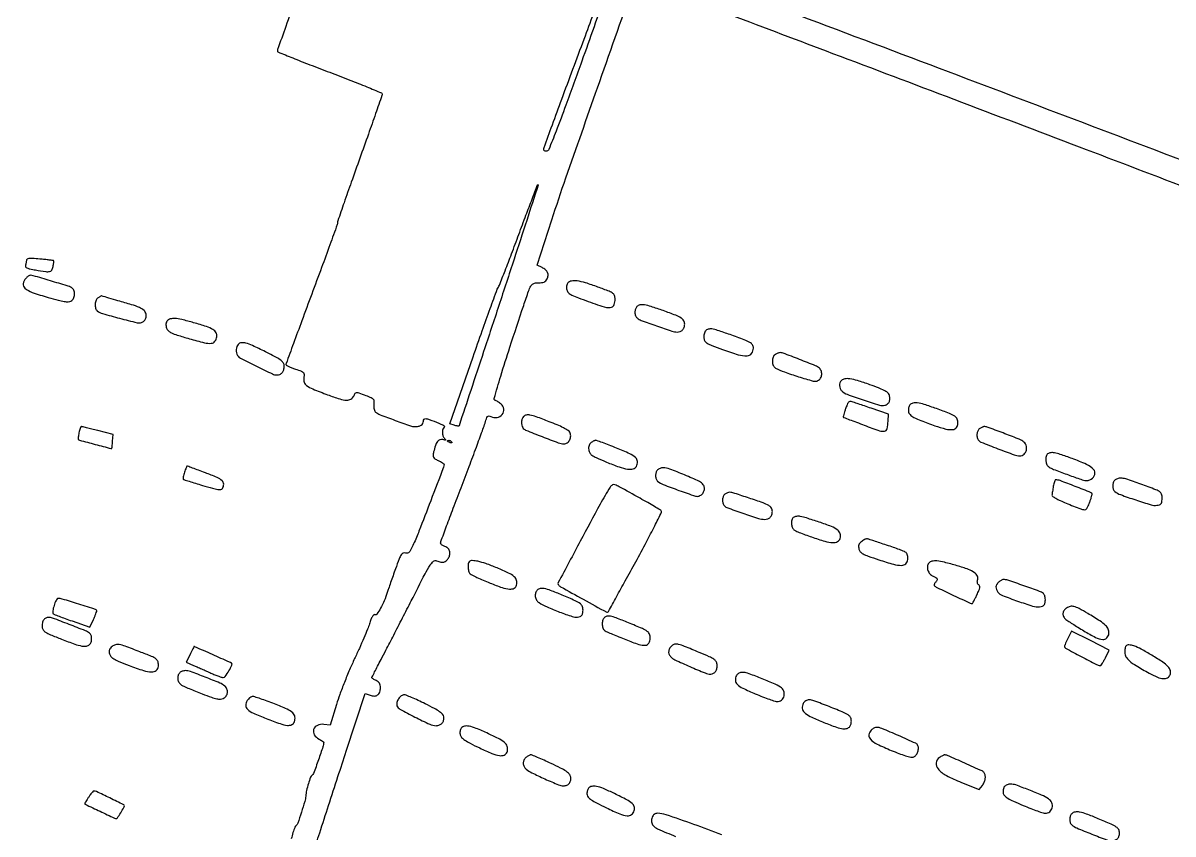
# Model space of a CAD drawing. Header units: metres. Extents: x 244 to 6504, y 133 to 4776.
# Drawn here: x 2424.9 to 2868.1, y 2975 to 3287.6 of the extents above; entities that cross this region are included whole.
import ezdxf

# ---------------------------------------------------------------- set-up
doc = ezdxf.new("R2010")
doc.units = ezdxf.units.M
doc.header["$MEASUREMENT"] = 0

msp = doc.modelspace()

# ---------------------------------------------------------------- linework, layer by layer
for points in [[(2417.15, 4385.34, 0.000003), (2246.3, 4080.82, 0.000001), (2074.73, 3775.01, 0.023956), (2073.04, 3771.63, 0.013766), (2072.25, 3769.69, 0.00035), (2068.91, 3760.81, 0.000748), (2065.01, 3750.38, 0.00051), (2060.61, 3738.51, -0.002034), (2053.66, 3719.92, -0.009158), (2049.35, 3709.15, -0.010696), (2044.96, 3699.33, -0.003491), (2038.08, 3685.02, -0.00099), (2033.73, 3676.19, -0.001638), (2030.03, 3668.76, -0.000121), (2026.68, 3662.11, -0.283312), (2026.5, 3662, -0.093472), (2026.26, 3662.05, -0.000019), (2015.13, 3666.4, -0.000419), (2002.8, 3671.24, -0.000254), (1988.21, 3676.98, 0.000593)], [(2390.74, 4302.36, -0.000001), (2436.6, 4383.87, -0.253439)], [(2809.66, 3348.58, -0.000003), (2861.11, 3329.19, -0.000175), (2917.85, 3307.78, -0.000105), (2985.13, 3282.36, 0.000001), (3054.44, 3256.15, 0.000001), (3117.63, 3232.25, 0.000001), (3170.61, 3212.21, 0.000007)], [(5649.78, 2908.29, -0.000001), (5592.12, 2927.27, -0.000136)], [(1770.95, 4232.21, -0.000001), (1756.31, 4203.53, -0.092463)], [(2661.8, 3304.26, -0.000001), (2697.55, 3290.75, -0.000089), (2736.9, 3275.88, -0.000053), (2783.6, 3258.21, -0.000424), (2831.9, 3239.88, -0.000544), (2876.32, 3222.93, -0.000417)], [(2166.88, 2385.74, -0.000003), (2059.01, 2428.09, -0.099946)], [(3110.93, 3253.38, 0.000013), (3012.15, 3290.74, 0.000016), (2894.73, 3335.15, 0.000013), (2769.32, 3382.57, -0.00051), (2533.81, 3471.88, -0.000503), (2297.42, 3562.08, -0.000023), (2063.26, 3651.71, -0.089134), (2058.39, 3654.65, -0.252954), (2058.24, 3655.06, -0.00055), (2059.22, 3661.9, -0.003408), (2060.39, 3669.64, -0.002087), (2061.88, 3678.76), (2065.84, 3702.46), (2077.4, 3733.66), (2088.96, 3764.86), (2106.7, 3796.48, 0.000002), (2119.15, 3818.66), (2165.06, 3900.45)], [(1593.92, 2905.57, -0.000004), (1514.48, 2912.51, -0.000011), (1436.43, 2919.33, -0.007054)], [(3277.66, 3166.01, -0.000003), (3312.3, 3149.56, -0.000078)], [(1818.98, 2759.08, 0.000018), (1857.04, 2862.14, 0.000008), (1895.3, 2965.72, 0.303576)], [(1962.55, 2966.54, 0.00014), (1986.93, 2957.13, 0.000002), (2009.06, 2948.59, 0.092301)], [(1716.95, 2894.91, -0.000001), (1705.81, 2895.88, -0.000045)], [(2910.82, 2101.23, -0.000002), (2871.64, 2116.15, -0.08954)], [(1989.74, 2610.17, -0.000005), (1937.37, 2630.58, -0.000013)], [(2625.89, 3317.53, -0.000016), (2651.76, 3307.95, -0.105743)], [(2889.08, 3227.98, 0.000512), (2778.11, 3270.04, 0.000722), (2662.65, 3313.46, 0.00149), (2572.21, 3347.03, 0.000845), (2534.41, 3360.86, 0.001181), (2500.57, 3373.08, 0.0012), (2472.8, 3382.96, 0.005636), (2456.76, 3388.42, -0.001273), (2440.78, 3393.71, -0.010989), (2433.72, 3396.24, -0.025183), (2429.59, 3398.06, -0.053465), (2426.66, 3399.96, 0.003301), (2424.36, 3401.79, 0.000232), (2417.9, 3406.88, 0.000328)], [(2960.3, 3189.89, -0.000004), (2968.51, 3186.66, -0.000027)], [(2536.52, 2967.21, -0.000023), (2539.21, 2975.48, -0.000011), (2542.66, 2986.09, -0.000011), (2546.26, 2997.15, -0.000015), (2549.45, 3006.96), (2556.71, 3029.25), (2558.63, 3028.53, 0.087835), (2560.27, 3028.22, 0.161742), (2561.55, 3028.63, 0.15607), (2562.36, 3029.74, 0.080318), (2562.64, 3031.46, 0.048849), (2562.55, 3032.41, 0.090019), (2562.27, 3033.12, 0.092847), (2561.76, 3033.68, 0.054703), (2560.99, 3034.14, -0.018805), (2560.35, 3034.45, -0.027364), (2559.82, 3034.78, -0.026071), (2559.44, 3035.09, -0.233896), (2559.35, 3035.28, -0.099361), (2559.43, 3035.57, -0.000933), (2560.4, 3037.5, -0.003095), (2561.53, 3039.73, -0.001992), (2562.87, 3042.3, 0.001905), (2564.74, 3045.87, 0.000485), (2567.73, 3051.68, 0.000495), (2571.14, 3058.32, 0.000501), (2574.52, 3064.94, -0.001428), (2579.82, 3075.25, -0.02213), (2581.8, 3078.7, -0.081573), (2583.09, 3080.14, -0.266814), (2584.3, 3080.34, 0.033507), (2585.95, 3079.83, 0.111903), (2587.07, 3079.83, 0.135378), (2587.97, 3080.3, 0.059093), (2588.84, 3081.34, 0.102642), (2589.39, 3082.74, 0.129931), (2589.27, 3084.13, 0.129306), (2588.48, 3085.28, 0.101136), (2587.15, 3086.02, -0.047245), (2586.64, 3086.23, -0.055371), (2586.22, 3086.53, -0.064156), (2585.92, 3086.86, -0.150392), (2585.83, 3087.17, -0.088345), (2585.93, 3087.73, -0.000355), (2588.14, 3093.74, -0.001777), (2590.68, 3100.55, -0.001116), (2593.7, 3108.49, 0.001044), (2596.8, 3116.65, 0.001357), (2599.61, 3124.14, 0.001011), (2601.93, 3130.42, 0.012385), (2602.76, 3132.85, -0.008426), (2603.48, 3135.05, -0.083961), (2603.95, 3135.89, -0.238007), (2604.47, 3136.14, -0.114628), (2605.21, 3135.94, 0.167127), (2607.57, 3135.56, 0.181205), (2609.57, 3136.73, 0.204302), (2610.17, 3138.8, 0.194081), (2609.1, 3140.73, 0.014372), (2608.49, 3141.19, 0.013819), (2607.85, 3141.63, 0.013884), (2607.27, 3141.98, 0.047691), (2606.86, 3142.16, -0.402957), (2606.48, 3142.89, -0.002086), (2609.01, 3151.47, -0.005998), (2612.51, 3162.65, -0.002056), (2617.84, 3178.76, -0.003187), (2619.73, 3184.26, -0.042638), (2620.6, 3186.2, -0.134123), (2621.45, 3187.08, -0.126203), (2622.66, 3187.42, 0.010269), (2624.7, 3187.52, 0.071006), (2625.68, 3187.73, 0.124041), (2626.31, 3188.16, 0.058247), (2626.87, 3188.98, 0.09798), (2627.25, 3190.22, 0.132219), (2627.06, 3191.37, 0.111197), (2626.27, 3192.42, 0.056429), (2624.9, 3193.34), (2623.06, 3194.29), (2628.68, 3211.7, -0.005772), (2634.13, 3227.93, -0.000738), (2646.3, 3262.65, -0.000119), (2659.92, 3301.3, -0.053699)], [(2647.67, 3301.17, 0.000132), (2623.9, 3309.96, 0.001464)], [(2648.84, 3297.28, -0.002313), (2644.94, 3286.06, -0.001401), (2640.23, 3272.83, -0.001273), (2634.09, 3255.87, -0.005469), (2630.3, 3245.83, -0.002747), (2627.53, 3238.84, -0.254759), (2626.72, 3238.17, -0.076102), (2626.28, 3238.15, -0.107132), (2625.91, 3238.28, -0.126142), (2625.66, 3238.53, -0.132877), (2625.57, 3238.86, -0.087163), (2625.69, 3239.55, -0.000254), (2628.88, 3248.33, -0.001488), (2632.52, 3258.23, -0.000928), (2636.83, 3269.82, 0.000766), (2641.15, 3281.4, 0.001238), (2644.78, 3291.26, 0.000168), (2647.99, 3300.04, 0.092403)], [(2529.71, 3296.25, 0.001066), (2526.14, 3286.23, 0.000131), (2522.99, 3277.3, 0.087703), (2522.9, 3276.79, 0.301194), (2523.14, 3276.43, 0.00081), (2528.84, 3274.1, 0.004336), (2535.36, 3271.51, 0.002644), (2543.11, 3268.56, -0.003024), (2550.85, 3265.6, -0.004949), (2557.37, 3262.99, -0.00105), (2563.03, 3260.64, -0.302729), (2563.3, 3260.24, -0.083751), (2563.21, 3259.67, -0.00026), (2560.77, 3252.67, -0.001478), (2557.99, 3244.77, -0.000924), (2554.69, 3235.52, 0.00119), (2551.39, 3226.26, 0.001882), (2548.61, 3218.31, 0.00042), (2546.2, 3211.32, 0.082915), (2546.08, 3210.59, -0.086335), (2545.95, 3209.86, -0.000354), (2543.16, 3202.1, -0.001757), (2539.95, 3193.29, -0.001104), (2536.14, 3183.02, 0.000548), (2532.33, 3172.78, 0.000893), (2529.13, 3164.08, 0.000092), (2526.27, 3156.3, 0.088031), (2526.21, 3155.93, 0.278258), (2526.35, 3155.69, 0.011421), (2527.28, 3155.23, 0.017038), (2528.46, 3154.73, 0.010936), (2529.86, 3154.22, -0.009152), (2532.18, 3153.38, -0.110037), (2532.96, 3152.86, -0.198763), (2533.24, 3152.17, -0.042218), (2533.1, 3150.85, 0.128401), (2533.23, 3149.12, 0.157721), (2534.19, 3147.82, 0.059257), (2536.53, 3146.54, 0.006491), (2542.27, 3144.31, 0.012672), (2546.92, 3142.71, 0.064368), (2549.61, 3142.23, 0.140215), (2551.28, 3142.62, 0.16377), (2552.37, 3143.81, -0.037872), (2552.94, 3144.89, -0.243439), (2553.45, 3145.19, -0.099601), (2554.26, 3145.07, -0.004156), (2557, 3144.05, -0.012564), (2559.03, 3143.22, -0.109368), (2559.81, 3142.65, -0.164958), (2560.12, 3141.9, -0.038481), (2560.11, 3140.52, 0.034758), (2560.09, 3139.58, 0.043065), (2560.21, 3138.71, 0.04901), (2560.45, 3138, 0.124961), (2560.78, 3137.58, 0.071778), (2562.49, 3136.63, 0.0039), (2568.3, 3134.45, 0.003486), (2574.19, 3132.35, 0.084272), (2575.91, 3132.06, 0.048389), (2577.31, 3132.19, 0.094089), (2578.34, 3132.61, 0.124087), (2578.97, 3133.28, 0.127768), (2579.2, 3134.16, -0.17955), (2579.47, 3134.88, -0.252331), (2580.09, 3135.11, -0.056531), (2581.47, 3134.78, -0.00417), (2585.1, 3133.4, -0.018687), (2586.24, 3132.9, -0.048982), (2587, 3132.44, -0.107538), (2587.33, 3132.07, -0.39881), (2587.25, 3131.79, 0.182879), (2586.69, 3131.06, 0.077228), (2586.52, 3129.81, 0.072653), (2586.73, 3128.47, 0.114585), (2587.32, 3127.48, -0.018713), (2587.72, 3127.02, -0.437657), (2587.7, 3126.86, -0.219346), (2587.48, 3126.82, -0.009037), (2586.69, 3127.05, 0.167804), (2585.58, 3127, 0.140652), (2584.63, 3126.28, 0.079339), (2583.83, 3124.75, 0.025339), (2583.13, 3122.26, 0.028586), (2582.91, 3120.94, 0.150959), (2583.05, 3120.22, 0.137217), (2583.58, 3119.68, 0.022146), (2584.89, 3118.98, -0.015828), (2585.76, 3118.53, -0.023055), (2586.49, 3118.08, -0.020001), (2587.04, 3117.67, -0.22633), (2587.15, 3117.43, -0.091532), (2586.96, 3116.42, -0.000256), (2582.01, 3103.47, -0.001321), (2577.49, 3091.78, -0.012397), (2575.41, 3086.8, -0.010601), (2574.4, 3084.67, -0.068766), (2573.73, 3083.7, -0.151), (2573.07, 3083.31, -0.120375), (2572.23, 3083.31, 0.175818), (2571.35, 3083.22, 0.141526), (2570.64, 3082.58, 0.047207), (2569.86, 3081.03, 0.004982), (2568.44, 3077.23, 0.001795), (2567.48, 3074.57, 0.001796), (2566.54, 3071.9, 0.001754), (2565.73, 3069.56, 0.007131), (2565.27, 3068.13, -0.024243), (2564.11, 3064.94, -0.028471), (2562.69, 3062.04, -0.024288), (2561.3, 3059.82, -0.34521), (2560.47, 3059.56, 0.292053), (2560.02, 3059.47, 0.067742), (2559.53, 3058.84, 0.041547), (2558.99, 3057.72, 0.015007), (2558.41, 3056.06, -0.020403), (2557.67, 3053.98, -0.004635), (2556.23, 3050.54, -0.004791), (2554.5, 3046.59, -0.004641), (2552.67, 3042.63, 0.009598), (2550.75, 3038.36, 0.006686), (2548.75, 3033.48, 0.006746), (2546.95, 3028.75, 0.013858), (2545.69, 3024.98), (2543.26, 3016.94), (2540.83, 3017.27, 0.136526), (2538.33, 3016.92, 0.213348), (2536.89, 3015.34, 0.222255), (2537.13, 3013.27, 0.143693), (2538.96, 3011.63, -0.019386), (2539.66, 3011.26, -0.027471), (2540.24, 3010.88, -0.026445), (2540.67, 3010.53, -0.215562), (2540.77, 3010.3, -0.07715), (2540.49, 3008.69, -0.003884), (2538.74, 3003.62, -0.002164), (2536.85, 2998.35, -0.167597), (2536.29, 2997.67, 0.167732), (2535.69, 2996.92, 0.013282), (2534.87, 2994.46, 0.019134), (2534.17, 2991.82, 0.03612), (2533.84, 2989.63, -0.052017), (2533.46, 2987.52, -0.007954), (2532.2, 2983.42, -0.004148), (2530.78, 2979.17, -0.157225), (2530.18, 2978.37, 0.150287), (2529.65, 2977.69, 0.012775), (2528.92, 2975.56, 0.017958), (2528.27, 2973.22, 0.027384)], [(2944.66, 3196.16, 0.000006), (2951.32, 3193.45, 0.001308)], [(2254.72, 3067.12, -0.000014), (2282.68, 3056.39, -0.038526)], [(3020.53, 2505.4, -0.000009), (3041.92, 2560.53, -0.000258)], [(2487.51, 2262.24, 0.000015), (2352.21, 2313.65, 0.000934)], [(2694.19, 2974.78, 0.007017), (2683.4, 2978.77, 0.003806), (2672.7, 2982.47, 0.081452), (2669.41, 2983.01, 0.076028), (2668.75, 2982.91, 0.082019), (2668.17, 2982.62, 0.07965), (2667.7, 2982.14, 0.066494), (2667.37, 2981.52, 0.107196), (2667.11, 2979.71, 0.169966), (2667.72, 2978.28, 0.095375), (2669.45, 2977.01, 0.020634), (2672.88, 2975.54, -0.011077), (2676.39, 2974.11, -0.144032)]]:
    msp.add_lwpolyline(points, format="xyb")
for points in [[(2608.27, 3178.72, -0.000154), (2602.4, 3160.94, -0.000255), (2597.43, 3145.95, -0.000006), (2592.93, 3132.38, -0.105668), (2592.85, 3132.24, -0.248559), (2592.73, 3132.2, -0.008546), (2592.26, 3132.28, -0.014216), (2591.68, 3132.4, -0.009236), (2591.02, 3132.58), (2589.33, 3133.05), (2598.34, 3158.96, -0.001274), (2601.85, 3168.96, -0.002001), (2604.92, 3177.54, -0.000497), (2607.64, 3185.02, -0.078447), (2608.07, 3185.79, 0.072415), (2608.5, 3186.55, 0.000785), (2610.68, 3192.13, 0.002451), (2613.16, 3198.59, 0.001591), (2615.96, 3206.09, -0.00123), (2618.72, 3213.51, -0.00207), (2621.09, 3219.71, -0.00019), (2623.22, 3225.23, -0.542309), (2623.34, 3225.26, -0.281758), (2623.39, 3225.06, -0.000033), (2619, 3211.5, -0.00085), (2614.11, 3196.5, -0.000512)], [(2426.18, 3196.09, -0.029637), (2426.15, 3195.64, -0.017212), (2426.07, 3195.1, -0.017167), (2425.95, 3194.57, -0.027604), (2425.81, 3194.12, 0.258221), (2425.88, 3193.62, 0.128102), (2426.4, 3193.2, 0.051039), (2427.55, 3192.83, 0.010094), (2429.67, 3192.41, 0.006452), (2433.65, 3191.77, 0.084044), (2435.14, 3191.8, 0.217408), (2435.94, 3192.37, 0.07753), (2436.46, 3193.71, 0.011967), (2436.61, 3194.5, 0.017784), (2436.71, 3195.21, 0.013058), (2436.75, 3195.78, 0.225987), (2436.68, 3195.95, 0.149911), (2436.48, 3196.04, 0.001741), (2435.01, 3196.23, 0.005113), (2433.3, 3196.43, 0.003293), (2431.31, 3196.62, 0.005932), (2428.49, 3196.84, 0.042442), (2427.12, 3196.82, 0.121253), (2426.44, 3196.57, 0.251541)], [(2425.95, 3189.14, 0.149647), (2424.99, 3187.09, 0.257825), (2425.64, 3185.38, 0.09188), (2428.44, 3183.78, 0.013888), (2434.6, 3181.81, 0.005803), (2438.44, 3180.75, 0.024409), (2440.78, 3180.26, 0.041227), (2442.34, 3180.14, 0.122249), (2443.37, 3180.4, 0.160363), (2444.35, 3181.42, 0.101828), (2444.74, 3183.03, 0.105059), (2444.46, 3184.62, 0.180708), (2443.57, 3185.6, 0.044585), (2441.89, 3186.28, 0.001708), (2435.46, 3188.22, 0.001161), (2428.83, 3190.18, 0.071304), (2427.61, 3190.35, 0.129865), (2427.33, 3190.27, 0.028396), (2426.89, 3189.99, 0.027758), (2426.41, 3189.6, 0.023532)], [(2634.85, 3187.38, 0.084771), (2634.57, 3186.88, 0.049438), (2634.39, 3186.21, 0.04711), (2634.34, 3185.47, 0.053667), (2634.44, 3184.78, 0.138339), (2635.09, 3183.64, 0.080825), (2636.38, 3182.74, 0.026209), (2639.01, 3181.62, 0.001996), (2646.28, 3179.02, 0.024927), (2649.73, 3177.99, 0.13621), (2651.66, 3178.05, 0.236043), (2652.7, 3179.05, 0.085717), (2653.06, 3181.13, 0.075216), (2652.85, 3182.53, 0.165492), (2652.23, 3183.39, 0.061249), (2650.79, 3184.17, 0.00417), (2646.44, 3185.81, 0.012519), (2641.64, 3187.44, 0.042131), (2638.41, 3188.16, 0.071319), (2636.21, 3188.14, 0.184007)], [(2453.84, 3181.69, 0.168564), (2453.05, 3180.77, 0.07763), (2452.7, 3179.22, 0.07779), (2452.85, 3177.64, 0.171068), (2453.51, 3176.64, 0.091605), (2455.57, 3175.6, 0.005825), (2462.11, 3173.79, 0.004422), (2468.83, 3172.07, 0.13812), (2470.53, 3172.12, 0.069055), (2471.05, 3172.37, 0.049103), (2471.56, 3172.78, 0.049304), (2471.97, 3173.28, 0.071884), (2472.22, 3173.8, 0.133861), (2472.29, 3175.42, 0.147247), (2471.51, 3176.78, 0.090465), (2469.73, 3177.95, 0.029074), (2466.74, 3179.02, 0.000239), (2461.48, 3180.55, 0.000743), (2457.93, 3181.58, 0.000053), (2455.11, 3182.39, 0.176185), (2455.04, 3182.38, 0.026303), (2455.01, 3182.36, 0.000131), (2454.67, 3182.17, 0.000598), (2454.28, 3181.95, 0.000379)], [(2661.48, 3178.29, 0.121799), (2660.9, 3177.34, 0.078018), (2660.71, 3176.04, 0.079527), (2660.93, 3174.78, 0.138318), (2661.52, 3173.91, 0.084584), (2663.17, 3172.96, 0.004229), (2669.07, 3170.83, 0.00438), (2674.99, 3168.81, 0.080324), (2676.94, 3168.49, 0.090522), (2678.13, 3168.71, 0.110076), (2679.08, 3169.33, 0.108251), (2679.68, 3170.3, 0.0852), (2679.89, 3171.52, 0.131494), (2679.53, 3172.86, 0.122496), (2678.55, 3173.88, 0.048479), (2676.46, 3174.92, 0.005802), (2671.6, 3176.73, 0.007538), (2666.95, 3178.31, 0.039876), (2664.34, 3178.93, 0.081884), (2662.66, 3178.91, 0.154286)], [(2480.47, 3172.76, 0.070852), (2480.11, 3172.18, 0.080359), (2479.96, 3171.56, 0.069298), (2479.99, 3170.84, 0.037928), (2480.22, 3169.99, 0.121962), (2480.9, 3168.96, 0.077734), (2482.1, 3168.16, 0.034104), (2484.29, 3167.31, 0.004718), (2488.98, 3165.92, 0.009491), (2494.76, 3164.37, 0.079086), (2497.45, 3164.14, 0.215829), (2498.86, 3164.91, 0.132745), (2499.58, 3166.69, 0.162972), (2499.27, 3168.21, 0.126431), (2498.08, 3169.42, 0.056287), (2495.58, 3170.56, 0.010008), (2490.64, 3172.07, 0.008977), (2486.04, 3173.28, 0.04311), (2483.36, 3173.7, 0.085057), (2481.65, 3173.52, 0.152783)], [(2687.87, 3168.86, 0.082758), (2687.59, 3168.37, 0.039172), (2687.38, 3167.65, 0.037425), (2687.27, 3166.86, 0.043359), (2687.3, 3166.09, 0.11922), (2687.7, 3165, 0.109197), (2688.57, 3164.17, 0.04396), (2690.34, 3163.3, 0.005108), (2694.47, 3161.76, 0.014633), (2700.56, 3159.75, 0.084019), (2703.92, 3159.34, 0.218517), (2705.68, 3160.24, 0.167607), (2706.39, 3162.31, 0.148838), (2706.02, 3163.51, 0.115431), (2705.02, 3164.45, 0.040279), (2702.83, 3165.47, 0.003942), (2697.36, 3167.48, 0.005633), (2692.59, 3169.12, 0.044017), (2690.31, 3169.66, 0.110241), (2688.92, 3169.56, 0.146966)], [(2507.79, 3163.72, 0.115973), (2507.27, 3162.88, 0.064093), (2507.04, 3161.69, 0.063045), (2507.11, 3160.45, 0.098827), (2507.5, 3159.46, 0.130412), (2508.69, 3158.4, 0.003689), (2514.84, 3155.3, 0.004145), (2520.99, 3152.33, 0.111055), (2522.75, 3151.93, 0.103548), (2523.9, 3152.17, 0.119506), (2524.8, 3152.85, 0.105014), (2525.36, 3153.94, 0.066043), (2525.55, 3155.37, 0.127388), (2525.24, 3156.53, 0.104589), (2524.4, 3157.5, 0.040954), (2522.59, 3158.65, 0.004636), (2518.27, 3160.87, 0.006875), (2513.35, 3163.25, 0.042882), (2510.72, 3164.22, 0.098252), (2509.04, 3164.33, 0.166409)], [(2714.83, 3159.83, 0.169498), (2713.96, 3158.8, 0.09857), (2713.68, 3157.2, 0.098368), (2714.03, 3155.6, 0.168044), (2714.95, 3154.61, 0.036404), (2718.32, 3153.1, 0.010471), (2723.75, 3151.28, 0.005519), (2729.35, 3149.59, 0.148379), (2730.89, 3149.61, 0.148983), (2732.04, 3150.4, 0.122196), (2732.66, 3151.76, 0.118319), (2732.58, 3153.29, 0.134252), (2731.81, 3154.54, 0.092532), (2730.34, 3155.47, 0.003354), (2724.14, 3157.92, 0.002954), (2717.84, 3160.32, 0.109506), (2716.33, 3160.53, 0.079763), (2716.13, 3160.48, 0.010581), (2715.75, 3160.31, 0.012039), (2715.3, 3160.09, 0.009842)], [(2740.31, 3149.81, 0.106285), (2739.72, 3148.91, 0.099026), (2739.55, 3147.83, 0.095894), (2739.8, 3146.73, 0.092771), (2740.44, 3145.8, 0.107844), (2742.5, 3144.48, 0.00853), (2748.65, 3142.31, 0.007486), (2754.94, 3140.32, 0.135196), (2757.03, 3140.27, 0.110808), (2758.11, 3140.81, 0.126127), (2758.78, 3141.74, 0.111365), (2758.98, 3142.97, 0.073201), (2758.68, 3144.39, 0.150545), (2758.1, 3145.15, 0.036459), (2756.73, 3145.99, 0.025362), (2754.57, 3146.96, 0.008144), (2751.29, 3148.17, 0.009167), (2746.5, 3149.77, 0.038646), (2743.55, 3150.44, 0.071055), (2741.6, 3150.45, 0.163818)], [(2741.9, 3138.92, 0.005567), (2741.51, 3137.72, 0.008985), (2741.2, 3136.68, 0.003373), (2740.96, 3135.8, 0.301035), (2741, 3135.68, 0.072756), (2741.14, 3135.6, 0.000159), (2743.45, 3134.71, 0.001078), (2746.06, 3133.72, 0.000669), (2749.12, 3132.56, 0.006462), (2755.01, 3130.43, 0.127049), (2756.92, 3130.28, 0.30608), (2757.89, 3131.21, 0.041436), (2758.27, 3134.15), (2758.39, 3136.87), (2751.8, 3139.1, 0.000286), (2749.19, 3139.98, 0.000377), (2746.81, 3140.78, 0.000272), (2744.82, 3141.44, 0.003648), (2744.08, 3141.68, 0.163784), (2743.49, 3141.67, 0.140756), (2742.97, 3141.3, 0.069375), (2742.48, 3140.46, 0.015991)], [(2766.7, 3140.37, 0.074416), (2766.41, 3139.9, 0.041722), (2766.2, 3139.25, 0.040535), (2766.1, 3138.55, 0.052002), (2766.12, 3137.89, 0.163576), (2766.73, 3136.67, 0.071478), (2768.2, 3135.58, 0.033892), (2770.95, 3134.33, 0.005884), (2776.3, 3132.38, 0.021052), (2780.55, 3131.1, 0.089291), (2783.18, 3130.9, 0.197589), (2784.64, 3131.68, 0.173401), (2785.22, 3133.31, 0.1006), (2784.89, 3134.92, 0.143831), (2783.97, 3136.04, 0.057847), (2781.96, 3137.1, 0.005979), (2776.92, 3138.97, 0.007978), (2772.17, 3140.58, 0.043707), (2769.53, 3141.18, 0.093321), (2767.87, 3141.1, 0.162029)], [(2617.76, 3135.9, 0.115967), (2617.24, 3135.06, 0.064112), (2617, 3133.87, 0.063027), (2617.07, 3132.63, 0.098322), (2617.47, 3131.64, 0.153204), (2618.6, 3130.7, 0.003769), (2624.97, 3128.17, 0.005542), (2631.19, 3125.82, 0.087512), (2633.41, 3125.43, 0.160612), (2634.65, 3125.84, 0.11854), (2635.59, 3126.96, 0.111057), (2635.96, 3128.45, 0.128401), (2635.62, 3129.87, 0.13439), (2634.96, 3130.56, 0.017719), (2633.18, 3131.56, 0.017625), (2630.77, 3132.69, 0.009415), (2627.71, 3133.93, 0.004413), (2622.6, 3135.84, 0.038236), (2620.26, 3136.49, 0.099607), (2618.84, 3136.48, 0.146989)], [(2446.42, 3129.67, 0.009221), (2446.26, 3128.74, 0.013976), (2446.16, 3127.93, 0.008595), (2446.11, 3127.26, 0.226726), (2446.18, 3127.09, 0.118896), (2446.7, 3126.81, 0.000575), (2452.68, 3125.2, 0.000307), (2458.78, 3123.57, 0.267564), (2459.06, 3123.65, 0.161995), (2459.12, 3123.77, 0.003144), (2459.23, 3124.51, 0.007224), (2459.33, 3125.37, 0.004739), (2459.42, 3126.38), (2459.63, 3128.96), (2453.67, 3130.49, 0.001354), (2451.36, 3131.08, 0.002046), (2449.34, 3131.58, 0.000779), (2447.6, 3132, 0.049018), (2447.29, 3132.04, 0.29997), (2447.1, 3131.93, 0.022894), (2446.86, 3131.35, 0.025479), (2446.62, 3130.58, 0.016195)], [(2793.66, 3131.34, 0.14106), (2792.94, 3130.59, 0.085777), (2792.56, 3129.41, 0.080262), (2792.59, 3128.09, 0.096847), (2793.04, 3126.94, 0.157686), (2794.08, 3126.08, 0.003083), (2800.59, 3123.53, 0.00472), (2806.92, 3121.16, 0.087226), (2809.03, 3120.8, 0.180075), (2810.68, 3121.41, 0.163275), (2811.61, 3122.98, 0.150212), (2811.44, 3124.9, 0.152443), (2810.22, 3126.38, 0.051381), (2808.37, 3127.34, 0.003166), (2802.57, 3129.58, 0.001916), (2796.51, 3131.84, 0.099768), (2795.29, 3132.04, 0.074835), (2795.04, 3131.99, 0.01564), (2794.62, 3131.82, 0.016081), (2794.14, 3131.6, 0.014592)], [(2590.13, 3126.1, -0.1144), (2590.2, 3125.88, -0.32948), (2590.12, 3125.75, -0.155351), (2589.89, 3125.73, -0.036408), (2589.5, 3125.84, -0.029964), (2588.79, 3126.16, -0.168622), (2588.51, 3126.46, -0.444011), (2588.61, 3126.68, -0.079093), (2589.1, 3126.76, -0.088797), (2589.37, 3126.71, -0.053277), (2589.66, 3126.56, -0.051183), (2589.93, 3126.35, -0.061454)], [(2643.86, 3125.9, 0.07805), (2643.36, 3125.4, 0.075243), (2643.03, 3124.76, 0.066537), (2642.88, 3123.99, 0.043849), (2642.9, 3123.09, 0.103518), (2643.3, 3121.9, 0.110713), (2644.12, 3121.01, 0.046467), (2645.8, 3120.07, 0.005436), (2649.75, 3118.37, 0.013951), (2654.65, 3116.48, 0.049536), (2657.91, 3115.67, 0.092428), (2660.05, 3115.76, 0.216549), (2661.29, 3116.71, 0.139137), (2661.69, 3118.56, 0.193722), (2660.97, 3120.07, 0.079151), (2658.7, 3121.57, 0.011796), (2653.66, 3123.73, 0.002269), (2650.72, 3124.89, 0.003459), (2648.16, 3125.87, 0.001268), (2645.96, 3126.69, 0.088397), (2645.57, 3126.76, 0.095227), (2645.29, 3126.7, 0.021668), (2644.85, 3126.5, 0.021668), (2644.35, 3126.23, 0.019576)], [(2819.78, 3121.54, 0.134928), (2819.44, 3121.17, 0.058922), (2819.2, 3120.53, 0.04882), (2819.09, 3119.7, 0.033752), (2819.12, 3118.76, 0.08789), (2819.51, 3117.37, 0.140219), (2820.32, 3116.45, 0.049671), (2822.07, 3115.57, 0.003579), (2827.16, 3113.65, 0.003535), (2832.04, 3111.89, 0.037047), (2834.09, 3111.33, 0.096212), (2835.39, 3111.33, 0.09729), (2836.6, 3111.82, 0.177004), (2837.94, 3113.62, 0.266363), (2837.5, 3115.48, 0.097984), (2834.73, 3117.47, 0.020923), (2829.22, 3119.72, 0.004522), (2824.62, 3121.33, 0.034026), (2822.39, 3121.92, 0.077975), (2820.97, 3121.97, 0.111658)], [(2487.11, 3114.46, 0.014295), (2486.83, 3113.53, 0.020997), (2486.65, 3112.7, 0.017179), (2486.55, 3112.02, 0.227379), (2486.63, 3111.79, 0.117219), (2486.9, 3111.63, 0.00131), (2488.93, 3110.96, 0.003976), (2491.29, 3110.22, 0.002571), (2494.03, 3109.39, 0.004571), (2497.96, 3108.27, 0.030436), (2499.95, 3107.85, 0.070087), (2501.11, 3107.84, 0.219322), (2501.75, 3108.25, 0.144176), (2502.22, 3109.83, 0.212003), (2501.64, 3111.14, 0.082599), (2499.64, 3112.43, 0.012151), (2495.15, 3114.24, 0.000847), (2492.5, 3115.23, 0.001362), (2490.23, 3116.06, 0.000213), (2488.22, 3116.79, 0.087471), (2488.08, 3116.82, 0.298995), (2487.98, 3116.76, 0.004853), (2487.72, 3116.13, 0.010852), (2487.42, 3115.36, 0.006767)], [(2669.43, 3115.36, 0.121774), (2668.85, 3114.41, 0.077803), (2668.66, 3113.11, 0.079338), (2668.87, 3111.85, 0.138751), (2669.47, 3110.99, 0.080797), (2671.64, 3109.71, 0.006969), (2677.69, 3107.46, 0.004232), (2684.02, 3105.26, 0.174706), (2685.45, 3105.29, 0.103498), (2686.6, 3106.03, 0.10931), (2687.32, 3107.15, 0.114513), (2687.49, 3108.43, 0.122561), (2687.06, 3109.62, 0.139383), (2685.58, 3110.89, 0.007501), (2679.86, 3113.4, 0.009537), (2674.16, 3115.68, 0.090055), (2671.58, 3116.16, 0.050523), (2671, 3116.1, 0.038177), (2670.39, 3115.92, 0.039089), (2669.83, 3115.67, 0.069231)], [(2821.96, 3109.04, 0.001398), (2821.79, 3108.02, 0.001481), (2821.63, 3107.02, 0.001411), (2821.5, 3106.16, 0.006781), (2821.43, 3105.67, 0.279221), (2821.64, 3105.2, 0.020581), (2822.89, 3104.42, 0.022444), (2824.63, 3103.52, 0.011748), (2826.87, 3102.55, 0.00292), (2832.51, 3100.3, 0.090101), (2833.98, 3100.01, 0.269613), (2834.88, 3100.51, 0.041696), (2835.8, 3102.42, 0.0077), (2836.22, 3103.57, 0.009479), (2836.57, 3104.65, 0.008109), (2836.83, 3105.56, 0.06601), (2836.89, 3105.99, 0.305968), (2836.5, 3106.57, 0.001911), (2830.41, 3108.99, 0.004266), (2824.62, 3111.22, 0.093155), (2822.84, 3111.53, 0.286959), (2822.64, 3111.4, 0.02457), (2822.39, 3110.79, 0.026564), (2822.15, 3109.99, 0.017112)], [(2845.63, 3111.39, 0.121653), (2845.06, 3110.43, 0.077353), (2844.86, 3109.14, 0.079335), (2845.07, 3107.89, 0.144402), (2845.66, 3107.05, 0.080955), (2847.85, 3105.82, 0.007549), (2853.72, 3103.78, 0.006617), (2859.69, 3101.89, 0.102104), (2861.83, 3101.7, 0.043736), (2862.82, 3101.9, 0.135009), (2863.4, 3102.26, 0.126432), (2863.73, 3102.88, 0.036241), (2863.92, 3103.96, 0.041111), (2863.93, 3104.79, 0.042793), (2863.8, 3105.6, 0.046676), (2863.57, 3106.28, 0.119164), (2863.25, 3106.69, 0.077006), (2861.44, 3107.72, 0.004956), (2855.7, 3109.84, 0.004779), (2849.92, 3111.86, 0.081507), (2847.93, 3112.18, 0.045963), (2847.3, 3112.12, 0.037178), (2846.64, 3111.95, 0.038499), (2846.04, 3111.69, 0.074917)], [(2651.17, 3108.72, 0.015512), (2647.3, 3102.09, 0.002093), (2639.66, 3087.9, 0.00023), (2631.14, 3071.9, 0.266623), (2631.17, 3071.17, 0.128144), (2632.02, 3070.35, 0.000915), (2640.82, 3065.48, 0.000463), (2649.87, 3060.51, 0.365094), (2650.34, 3060.6, 0.042081), (2650.48, 3060.81, 0.000033), (2653.55, 3066.38, 0.000371), (2656.98, 3072.59, 0.000227), (2661, 3079.93, 0.003114), (2665.15, 3087.59, 0.005963), (2668.36, 3093.8, 0.001619), (2670.97, 3099.05, 0.323953), (2670.88, 3099.59, 0.059621), (2670.41, 3099.95, 0.001695), (2668.22, 3101.25, 0.003424), (2665.63, 3102.75, 0.002346), (2662.67, 3104.42, 0.000818), (2654.7, 3108.85, 0.036892), (2652.98, 3109.64, 0.225809), (2652.03, 3109.55, 0.120635)], [(2695.62, 3106.17, 0.141159), (2694.9, 3105.41, 0.086417), (2694.52, 3104.23, 0.080605), (2694.56, 3102.91, 0.095697), (2695.01, 3101.75, 0.16495), (2696.1, 3100.87, 0.003974), (2702.28, 3098.66, 0.006537), (2708.28, 3096.66, 0.077437), (2710.69, 3096.29, 0.088439), (2711.9, 3096.5, 0.110626), (2712.86, 3097.12, 0.109553), (2713.46, 3098.09, 0.0854), (2713.68, 3099.32, 0.137662), (2713.3, 3100.64, 0.125747), (2712.28, 3101.64, 0.0462), (2710.08, 3102.65, 0.004886), (2704.73, 3104.48, 0.001207), (2699.18, 3106.3, 0.032643), (2697.68, 3106.68, 0.115673), (2696.72, 3106.63, 0.062688)], [(2721.74, 3097.03, 0.133851), (2721.4, 3096.66, 0.058708), (2721.17, 3096.03, 0.049187), (2721.05, 3095.22, 0.035338), (2721.08, 3094.31, 0.089176), (2721.46, 3092.97, 0.141085), (2722.26, 3092.09, 0.050862), (2723.96, 3091.26, 0.003838), (2728.8, 3089.52, 0.012318), (2733.96, 3087.86, 0.059562), (2736.99, 3087.34, 0.134387), (2738.8, 3087.74, 0.197173), (2739.83, 3088.97, 0.152642), (2739.84, 3090.73, 0.15482), (2738.85, 3092.16, 0.070743), (2736.46, 3093.52, 0.013424), (2731.73, 3095.23, 0.004225), (2726.82, 3096.82, 0.031655), (2724.45, 3097.41, 0.072483), (2722.95, 3097.46, 0.113939)], [(2748.13, 3087.81, 0.04098), (2747.41, 3087.12, 0.092442), (2747.01, 3086.47, 0.099109), (2746.9, 3085.76, 0.052134), (2747.03, 3084.86, 0.12547), (2747.58, 3083.84, 0.083351), (2748.63, 3083.03, 0.037352), (2750.6, 3082.15, 0.005501), (2754.72, 3080.73, 0.011522), (2760.41, 3078.98, 0.070072), (2763.46, 3078.56, 0.186675), (2765.09, 3079.2, 0.184824), (2765.88, 3080.77, 0.04111), (2765.89, 3081.61, 0.042839), (2765.76, 3082.42, 0.046742), (2765.53, 3083.1, 0.119435), (2765.21, 3083.5, 0.071756), (2764.59, 3083.86, 0.004785), (2762.66, 3084.62, 0.006823), (2760.33, 3085.48, 0.005049), (2757.73, 3086.36, -0.000343), (2755.14, 3087.21, -0.000489), (2752.84, 3087.97, -0.000268), (2750.89, 3088.62, -0.00731), (2750.38, 3088.79, 0.151189), (2750.01, 3088.81, 0.04013), (2749.43, 3088.61, 0.036919), (2748.77, 3088.27, 0.030769)], [(2596.87, 3079.95, 0.172892), (2596.47, 3079.1, 0.045678), (2596.45, 3077.58, 0.045922), (2596.72, 3076.07, 0.157594), (2597.25, 3075.24, 0.059579), (2597.86, 3074.86, 0.003479), (2599.83, 3073.95, 0.005232), (2602.2, 3072.89, 0.003825), (2604.86, 3071.77, 0.014916), (2609.51, 3070.01, 0.063483), (2612.41, 3069.41, 0.140499), (2614.17, 3069.76, 0.211906), (2615.13, 3070.96, 0.130455), (2615.12, 3072.75, 0.147799), (2614.22, 3074.19, 0.070354), (2612.04, 3075.62, 0.012674), (2607.6, 3077.57, 0.010969), (2603.26, 3079.24, 0.031957), (2600.18, 3080.13, 0.046506), (2598.02, 3080.4, 0.207122)], [(2773.96, 3079.4, 0.151493), (2773.45, 3078.16, 0.103918), (2773.63, 3076.64, 0.098905), (2774.42, 3075.26, 0.123187), (2775.63, 3074.42, -0.040478), (2776.73, 3073.89, -0.182429), (2777.18, 3073.35, -0.220677), (2777.11, 3072.72, -0.060195), (2776.47, 3071.91, 0.059406), (2776.19, 3071.54, 0.106544), (2776.06, 3071.18, 0.130848), (2776.1, 3070.85, 0.116819), (2776.31, 3070.57, 0.066467), (2777.27, 3069.95, 0.000937), (2783.53, 3066.99, 0.000598), (2789.95, 3063.98, 0.109701), (2790.66, 3063.83, 0.267222), (2790.82, 3063.92, 0.004813), (2791.33, 3064.81, 0.010572), (2791.9, 3065.9, 0.006686), (2792.53, 3067.18, 0.011051), (2793.3, 3068.93, 0.053721), (2793.6, 3069.97, 0.1158), (2793.57, 3070.63, 0.185904), (2793.23, 3071.07, -0.110637), (2792.92, 3071.38, -0.081922), (2792.72, 3071.82, -0.074089), (2792.67, 3072.35, -0.065348), (2792.77, 3072.89, 0.179145), (2792.7, 3074.43, 0.140412), (2791.63, 3075.75, 0.066312), (2789.24, 3076.99, 0.014926), (2784.88, 3078.42, 0.008922), (2779.98, 3079.76, 0.040189), (2777.06, 3080.27, 0.077068), (2775.18, 3080.15, 0.166659)], [(2800.83, 3072.06, 0.061936), (2800.11, 3071.13, 0.120971), (2799.84, 3070.25, 0.11877), (2800.01, 3069.32, 0.058457), (2800.62, 3068.29, 0.137044), (2802.35, 3066.98, 0.009396), (2808.16, 3064.81, 0.011114), (2814, 3062.9, 0.098277), (2816.68, 3062.64, 0.038231), (2817.75, 3062.83, 0.137261), (2818.34, 3063.17, 0.134204), (2818.68, 3063.78, 0.035898), (2818.87, 3064.88, 0.042059), (2818.88, 3065.74, 0.047206), (2818.74, 3066.57, 0.052504), (2818.48, 3067.25, 0.102533), (2818.12, 3067.71, 0.086387), (2816.68, 3068.54, 0.002978), (2810.55, 3070.72, 0.003123), (2804.41, 3072.82, 0.081084), (2802.69, 3073.1, 0.092588), (2802.3, 3073.03, 0.035411), (2801.81, 3072.79, 0.033566), (2801.29, 3072.46, 0.035089)], [(2623.06, 3068.99, 0.128356), (2622.41, 3067.89, 0.105179), (2622.32, 3066.52, 0.101573), (2622.8, 3065.19, 0.111418), (2623.75, 3064.21, 0.041531), (2626.85, 3062.54, 0.013318), (2631.7, 3060.57, 0.009698), (2636.58, 3058.85, 0.10885), (2638.61, 3058.64, 0.04482), (2639.59, 3058.85, 0.135004), (2640.16, 3059.21, 0.12533), (2640.49, 3059.82, 0.036199), (2640.68, 3060.9, 0.100236), (2640.5, 3062.58, 0.153501), (2639.68, 3063.77, 0.060352), (2637.72, 3064.94, 0.00593), (2632.65, 3067.12, 0.007312), (2628.19, 3068.9, 0.043137), (2625.77, 3069.6, 0.094165), (2624.22, 3069.6, 0.151785)], [(2436.84, 3063.1, 0.016756), (2436.56, 3062.03, 0.023832), (2436.38, 3061.06, 0.021372), (2436.32, 3060.28, 0.210189), (2436.43, 3059.98, 0.102121), (2436.78, 3059.75, 0.002048), (2438.76, 3058.97, 0.00477), (2441.08, 3058.09, 0.003175), (2443.77, 3057.13), (2450.69, 3054.69), (2452.02, 3057.69, 0.004867), (2452.52, 3058.87, 0.006876), (2452.95, 3059.92, 0.004205), (2453.29, 3060.82, 0.091476), (2453.34, 3061.09, 0.322834), (2453.04, 3061.49, 0.000889), (2446.34, 3063.62, 0.002526), (2440.01, 3065.58, 0.076553), (2438.38, 3065.82, 0.231292), (2438.05, 3065.66, 0.034483), (2437.63, 3065.02, 0.03289), (2437.2, 3064.14, 0.022844)], [(2827.1, 3062.13, 0.087378), (2826.09, 3061.13, 0.135844), (2825.68, 3059.98, 0.140878), (2825.93, 3058.82, 0.096983), (2826.79, 3057.76, 0.028105), (2827.53, 3057.21, 0.003189), (2829.3, 3056.06, 0.003852), (2831.43, 3054.72, 0.003124), (2833.73, 3053.31, 0.018052), (2838.26, 3050.8, 0.092636), (2841.01, 3049.99, 0.233238), (2842.59, 3050.59, 0.166016), (2843.38, 3052.34, 0.124418), (2843.13, 3053.98, 0.104433), (2842.13, 3055.43, 0.047733), (2839.93, 3057.14, 0.007431), (2835.23, 3060.03, 0.010961), (2831.86, 3061.93, 0.059753), (2829.91, 3062.69, 0.114757), (2828.47, 3062.73, 0.102132)], [(2432.84, 3057.57, 0.083334), (2432.55, 3057.08, 0.038985), (2432.34, 3056.36, 0.037215), (2432.24, 3055.56, 0.042841), (2432.26, 3054.78, 0.121512), (2432.68, 3053.66, 0.103838), (2433.59, 3052.79, 0.041643), (2435.44, 3051.84, 0.004838), (2439.76, 3050.11, 0.006991), (2444.79, 3048.23, 0.039101), (2447.56, 3047.48, 0.083006), (2449.32, 3047.44, 0.161766), (2450.56, 3048.06, 0.121677), (2451.13, 3049.01, 0.077325), (2451.33, 3050.31, 0.079154), (2451.12, 3051.56, 0.142578), (2450.53, 3052.41, 0.075216), (2448.92, 3053.35, 0.003067), (2442.64, 3055.82, 0.002688), (2436.27, 3058.24, 0.089593), (2434.67, 3058.53, 0.075622), (2434.21, 3058.46, 0.044509), (2433.7, 3058.25, 0.043369), (2433.22, 3057.94, 0.056277)], [(2648.89, 3058.39, 0.137656), (2648.25, 3057.25, 0.079064), (2648.12, 3055.67, 0.081687), (2648.49, 3054.17, 0.170624), (2649.28, 3053.3, 0.021016), (2650.07, 3052.92, 0.001803), (2652.11, 3052.05, 0.00238), (2654.56, 3051.03, 0.001843), (2657.23, 3049.94, 0.014586), (2662.18, 3048.11, 0.096937), (2664.77, 3047.77, 0.249374), (2666.12, 3048.59, 0.133687), (2666.64, 3050.52, 0.097586), (2666.34, 3052.05, 0.143214), (2665.49, 3053.12, 0.051875), (2663.57, 3054.19, 0.004227), (2658.24, 3056.43, 0.004571), (2653.45, 3058.34, 0.040731), (2651.27, 3058.98, 0.107399), (2649.94, 3058.97, 0.142147)], [(2827.63, 3050.6, 0.009687), (2827.11, 3049.55, 0.012097), (2826.68, 3048.55, 0.010386), (2826.36, 3047.7, 0.085978), (2826.29, 3047.3, 0.275331), (2826.68, 3046.64, 0.001865), (2832.72, 3043.4, 0.003331), (2838.58, 3040.34, 0.119392), (2840.06, 3039.98, 0.233324), (2840.34, 3040.12, 0.016267), (2840.86, 3040.85, 0.020389), (2841.45, 3041.82, 0.013761), (2842.05, 3042.96), (2843.49, 3045.94), (2836.23, 3049.58), (2828.96, 3053.23)], [(2459.21, 3047.33, 0.045843), (2458.55, 3046.68, 0.092057), (2458.18, 3046.05, 0.095164), (2458.08, 3045.34, 0.051569), (2458.2, 3044.47, 0.126822), (2458.75, 3043.46, 0.071742), (2459.85, 3042.58, 0.034945), (2461.84, 3041.58, 0.006093), (2465.73, 3040.02, 0.013432), (2471.31, 3038.03, 0.072191), (2474.47, 3037.48, 0.185754), (2476.22, 3038.09, 0.194035), (2477.06, 3039.7, 0.091466), (2476.92, 3041.33, 0.161871), (2476.18, 3042.44, 0.067063), (2474.41, 3043.47, 0.006789), (2469.9, 3045.27, 0.003523), (2464.24, 3047.4, 0.040568), (2461.95, 3048.04, 0.112255), (2460.52, 3047.99, 0.106282)], [(2489.24, 3044.26), (2487.78, 3041.26), (2490.6, 3040.04, -0.001025), (2491.95, 3039.45, -0.000458), (2493.73, 3038.66, -0.000454), (2495.61, 3037.83, -0.000616), (2497.31, 3037.08, 0.006967), (2498.86, 3036.41, 0.009146), (2500.29, 3035.85, 0.007043), (2501.5, 3035.42, 0.081923), (2501.99, 3035.34, 0.244674), (2502.85, 3035.79, 0.021294), (2504.22, 3037.94, 0.020151), (2505.4, 3040.16, 0.383723), (2505.19, 3040.86, 0.032559), (2504.42, 3041.27, 0.000245), (2497.88, 3044.18, 0.00008), (2491.1, 3047.21, 0.105115), (2490.81, 3047.27, 0.277955), (2490.75, 3047.23, 0.000977), (2490.31, 3046.38, 0.004678), (2489.81, 3045.41, 0.00287)], [(2675.15, 3047.77, 0.071604), (2674.18, 3046.73, 0.113073), (2673.73, 3045.61, 0.124037), (2673.83, 3044.48, 0.097302), (2674.46, 3043.41, 0.102592), (2676.15, 3042.15, 0.006289), (2681.93, 3039.54, 0.006508), (2687.75, 3037.09, 0.096988), (2689.91, 3036.67, 0.132859), (2690.98, 3036.96, 0.116259), (2691.83, 3037.76, 0.099481), (2692.31, 3038.97, 0.074406), (2692.36, 3040.41, 0.114674), (2691.96, 3041.53, 0.102035), (2691.1, 3042.41, 0.043754), (2689.38, 3043.36, 0.005687), (2685.52, 3045.01, 0.002656), (2679.83, 3047.35, 0.031091), (2677.55, 3048.11, 0.092325), (2676.21, 3048.21, 0.14325)], [(2849.92, 3047.49, 0.130496), (2849.74, 3047.19, 0.023987), (2849.61, 3046.57, 0.024319), (2849.51, 3045.82, 0.020023), (2849.49, 3045, 0.133605), (2849.95, 3043.34, 0.083109), (2851.27, 3041.79, 0.041071), (2853.86, 3039.94, 0.007673), (2858.93, 3037.03, 0.026405), (2862.09, 3035.49, 0.081357), (2864.4, 3034.93, 0.146792), (2865.98, 3035.28, 0.176065), (2866.97, 3036.42, 0.156215), (2867.06, 3038, 0.125971), (2866.23, 3039.5, 0.058261), (2864.15, 3041.25, 0.010934), (2859.93, 3043.91, 0.010866), (2855.8, 3046.27, 0.038324), (2853.01, 3047.51, 0.065965), (2851.09, 3047.92, 0.219641)], [(2485.27, 3037.2, 0.127758), (2484.62, 3036.09, 0.106086), (2484.53, 3034.72, 0.103199), (2485.01, 3033.41, 0.114431), (2485.97, 3032.45, 0.03405), (2486.9, 3031.96, 0.004596), (2488.93, 3031.07, 0.005284), (2491.36, 3030.06, 0.00443), (2493.96, 3029.04, 0.006263), (2497.52, 3027.73, 0.031855), (2499.55, 3027.16, 0.060085), (2500.94, 3027.03, 0.100266), (2502.07, 3027.29, 0.130914), (2503.16, 3028.18, 0.126866), (2503.67, 3029.5, 0.125056), (2503.48, 3030.92, 0.125208), (2502.64, 3032.07, 0.075026), (2500.74, 3033.22, 0.005594), (2495.11, 3035.48, 0.00509), (2489.39, 3037.64, 0.087355), (2487.42, 3037.99, 0.050523), (2486.84, 3037.93, 0.038177), (2486.23, 3037.76, 0.039089), (2485.67, 3037.5, 0.069231)], [(2699.82, 3036.11, 0.137989), (2699.42, 3034.28, 0.188684), (2700.11, 3032.77, 0.080122), (2702.3, 3031.24, 0.01268), (2707.1, 3029.09, 0.005565), (2709.94, 3027.93, 0.007564), (2712.54, 3026.95, 0.005274), (2714.72, 3026.2, 0.081077), (2715.51, 3026.07, 0.171957), (2717.23, 3026.68, 0.166017), (2718.21, 3028.24, 0.156607), (2718.06, 3030.15, 0.153567), (2716.82, 3031.63, 0.041124), (2714.07, 3033.1, 0.00922), (2709.14, 3035.11, 0.006767), (2704.12, 3036.99, 0.085992), (2702.14, 3037.33, 0.063486), (2701.45, 3037.24, 0.057415), (2700.77, 3036.98, 0.060133), (2700.2, 3036.59, 0.089272)], [(2511.27, 3026.44, 0.145042), (2510.73, 3024.63, 0.207876), (2511.38, 3023.11, 0.08348), (2513.65, 3021.6, 0.012996), (2518.63, 3019.52, 0.00899), (2523.95, 3017.57, 0.055098), (2526.79, 3016.92, 0.139394), (2528.45, 3017.19, 0.195945), (2529.46, 3018.28, 0.123051), (2529.67, 3020.2, 0.177645), (2528.88, 3021.69, 0.078571), (2526.69, 3023.12, 0.011898), (2521.84, 3025.15, 0.004568), (2518.99, 3026.24, 0.006249), (2516.4, 3027.16, 0.004206), (2514.22, 3027.89, 0.070354), (2513.47, 3028.02, 0.113573), (2512.96, 3027.92, 0.050279), (2512.35, 3027.57, 0.046208), (2511.76, 3027.06, 0.046208)], [(2569.6, 3027.15, 0.047015), (2569.24, 3026.47, 0.043759), (2569, 3025.72, 0.046717), (2568.91, 3025.01, 0.099544), (2569, 3024.47, 0.178134), (2570.16, 3023.15, 0.007072), (2575.92, 3020.11, 0.009393), (2581.65, 3017.33, 0.108773), (2584.08, 3016.79, 0.095249), (2585.4, 3017.05, 0.120759), (2586.41, 3017.77, 0.120091), (2586.97, 3018.88, 0.093518), (2587.04, 3020.23, 0.154145), (2586.59, 3021.17, 0.053036), (2585.45, 3022.15, 0.029791), (2583.43, 3023.38, 0.00679), (2579.86, 3025.21, 0.005724), (2577.12, 3026.53, 0.007877), (2574.62, 3027.65, 0.005334), (2572.5, 3028.53, 0.089342), (2571.77, 3028.69, 0.110623), (2571.25, 3028.59, 0.050535), (2570.66, 3028.25, 0.046613), (2570.07, 3027.75, 0.047433)], [(2725.55, 3025.32, 0.150661), (2725.2, 3023.5, 0.177911), (2725.97, 3021.94, 0.078546), (2728.26, 3020.37, 0.014363), (2732.96, 3018.28, 0.007854), (2737.7, 3016.43, 0.041389), (2740.38, 3015.67, 0.085781), (2742.11, 3015.64, 0.160102), (2743.35, 3016.26, 0.121666), (2743.93, 3017.22, 0.077337), (2744.12, 3018.51, 0.079235), (2743.91, 3019.76, 0.143389), (2743.32, 3020.61, 0.070089), (2741.36, 3021.77, 0.005213), (2735.6, 3024.12, 0.004442), (2729.71, 3026.39, 0.089916), (2727.84, 3026.73, 0.076774), (2727.18, 3026.63, 0.061705), (2726.53, 3026.33, 0.060967), (2725.96, 3025.88, 0.070826)], [(2593.78, 3015.81, 0.084774), (2593.5, 3015.31, 0.049285), (2593.32, 3014.64, 0.04701), (2593.27, 3013.91, 0.053916), (2593.37, 3013.21, 0.13576), (2593.92, 3012.24, 0.049331), (2595.15, 3011.23, 0.028682), (2597.26, 3009.99, 0.006913), (2600.89, 3008.2, 0.013252), (2605.62, 3006.09, 0.059354), (2608.54, 3005.27, 0.132179), (2610.35, 3005.46, 0.211631), (2611.43, 3006.55, 0.13538), (2611.61, 3008.39, 0.155444), (2610.8, 3009.95, 0.074523), (2608.63, 3011.54, 0.014166), (2604.23, 3013.7, 0.009076), (2599.48, 3015.76, 0.048236), (2596.78, 3016.59, 0.103656), (2595.04, 3016.57, 0.167476)], [(2751.81, 3015.09, 0.166865), (2750.92, 3013.26, 0.228745), (2751.5, 3011.55, 0.085608), (2754.04, 3009.72, 0.014601), (2759.5, 3007.25, 0.009135), (2762.47, 3006.08, 0.015447), (2765, 3005.21, 0.014331), (2767.02, 3004.66, 0.124504), (2767.95, 3004.67, 0.148846), (2768.9, 3005.25, 0.083048), (2769.63, 3006.42, 0.07921), (2769.96, 3007.82, 0.111147), (2769.78, 3009.08, 0.19653), (2768.93, 3009.99, 0.003068), (2762.32, 3012.95, 0.004966), (2755.9, 3015.71, 0.099331), (2753.82, 3016.13, 0.082302), (2753.38, 3016.06, 0.037481), (2752.83, 3015.83, 0.035802), (2752.28, 3015.49, 0.041006)], [(2618.66, 3004.49, 0.087887), (2617.91, 3003.42, 0.115919), (2617.67, 3002.25, 0.116903), (2617.97, 3001.1, 0.090454), (2618.78, 3000.09, 0.065691), (2620.94, 2998.66, 0.008206), (2626.03, 2996.27, 0.006594), (2631.26, 2994, 0.099328), (2633.2, 2993.61, 0.103811), (2634.52, 2993.89, 0.12979), (2635.5, 2994.66, 0.126578), (2635.98, 2995.84, 0.096051), (2635.9, 2997.23, 0.131173), (2635.35, 2998.23, 0.05374), (2634.16, 2999.22, 0.030102), (2632.09, 3000.43, 0.006826), (2628.45, 3002.21, 0.004325), (2625.69, 3003.48, 0.006248), (2623.22, 3004.56, 0.003452), (2621.13, 3005.42, 0.09646), (2620.55, 3005.53, 0.090186), (2620.16, 3005.46, 0.035955), (2619.65, 3005.23, 0.034114), (2619.13, 3004.89, 0.036382)], [(2778.08, 3004.5, 0.21162), (2776.82, 3002.42, 0.215231), (2777.53, 3000.11, 0.091409), (2780.75, 2997.59, 0.026459), (2786.51, 2994.94), (2793.42, 2992.19), (2794.61, 2993.73, 0.060308), (2795.35, 2994.98, 0.068376), (2795.73, 2996.32, 0.075424), (2795.72, 2997.6, 0.104427), (2795.31, 2998.66, 0.143428), (2794.54, 2999.33, 0.001434), (2787.84, 3002.34, 0.001878), (2781.24, 3005.26, 0.103403), (2779.92, 3005.53, 0.116707), (2779.7, 3005.48, 0.011644), (2779.23, 3005.23, 0.014145), (2778.67, 3004.9, 0.010785)], [(2642.83, 2992.65, 0.074494), (2642.54, 2992.17, 0.041702), (2642.33, 2991.53, 0.040508), (2642.22, 2990.82, 0.051913), (2642.25, 2990.17, 0.157004), (2642.7, 2989.23, 0.053011), (2643.88, 2988.24, 0.029245), (2645.96, 2987, 0.006388), (2649.7, 2985.12, 0.012725), (2654.88, 2982.76, 0.076185), (2657.74, 2982.03, 0.19296), (2659.42, 2982.52, 0.166533), (2660.43, 2984.07, 0.130898), (2660.4, 2985.6, 0.14709), (2659.61, 2986.85, 0.057823), (2657.61, 2988.2, 0.006975), (2652.85, 2990.6, 0.011884), (2648.56, 2992.57, 0.051053), (2645.89, 2993.4, 0.099939), (2644.09, 2993.41, 0.171922)], [(2803.11, 2993.29, 0.084792), (2802.83, 2992.79, 0.048564), (2802.65, 2992.12, 0.046531), (2802.6, 2991.39, 0.055099), (2802.69, 2990.71, 0.139523), (2803.24, 2989.75, 0.056529), (2804.44, 2988.82, 0.030428), (2806.55, 2987.72, 0.006405), (2810.37, 2986.06, 0.005511), (2813.24, 2984.89, 0.007505), (2815.86, 2983.91, 0.005202), (2818.06, 2983.14, 0.081263), (2818.85, 2983.01, 0.171957), (2820.57, 2983.62, 0.166017), (2821.55, 2985.18, 0.156607), (2821.4, 2987.09, 0.153567), (2820.16, 2988.57, 0.041068), (2817.44, 2990.03, 0.008943), (2812.51, 2992.05, 0.00648), (2807.48, 2993.93, 0.086617), (2805.54, 2994.27, 0.053521), (2804.86, 2994.2, 0.042839), (2804.16, 2993.98, 0.044309), (2803.54, 2993.66, 0.079121)], [(2450.19, 2989.3, 0.004519), (2449.62, 2988.4, 0.006747), (2449.14, 2987.61, 0.003226), (2448.75, 2986.92, 0.129928), (2448.7, 2986.76, 0.28973), (2448.88, 2986.49, 0.000411), (2454.57, 2983.79, 0.000857), (2460.11, 2981.19, 0.109861), (2460.85, 2981.02, 0.251931), (2461.25, 2981.24, 0.00504), (2462.54, 2983.23, 0.007348), (2463.75, 2985.21, 0.134315), (2463.94, 2985.91, 0.286968), (2463.68, 2986.33, 0.001088), (2458.32, 2988.92, 0.002093), (2453.14, 2991.39, 0.115643), (2452.09, 2991.61, 0.206621), (2451.86, 2991.51, 0.012099), (2451.37, 2990.93, 0.01669), (2450.79, 2990.19, 0.011391)], [(2829.07, 2982.88, 0.121695), (2828.49, 2981.92, 0.077303), (2828.3, 2980.63, 0.079015), (2828.51, 2979.37, 0.141183), (2829.1, 2978.52, 0.072151), (2830.99, 2977.38, 0.004973), (2836.74, 2975.02, 0.004282), (2842.62, 2972.75, 0.090659), (2844.45, 2972.41, 0.085463), (2845.69, 2972.62, 0.111383), (2846.66, 2973.24, 0.111474), (2847.27, 2974.21, 0.085711), (2847.49, 2975.44, 0.12696), (2847.15, 2976.73, 0.119515), (2846.23, 2977.73, 0.044466), (2844.23, 2978.83, 0.004564), (2839.27, 2980.94, 0.008944), (2834.75, 2982.73, 0.042718), (2832.08, 2983.48, 0.084635), (2830.32, 2983.51, 0.160091)]]:
    msp.add_lwpolyline(points, format="xyb", close=True)

doc.saveas('drawing.dxf')
